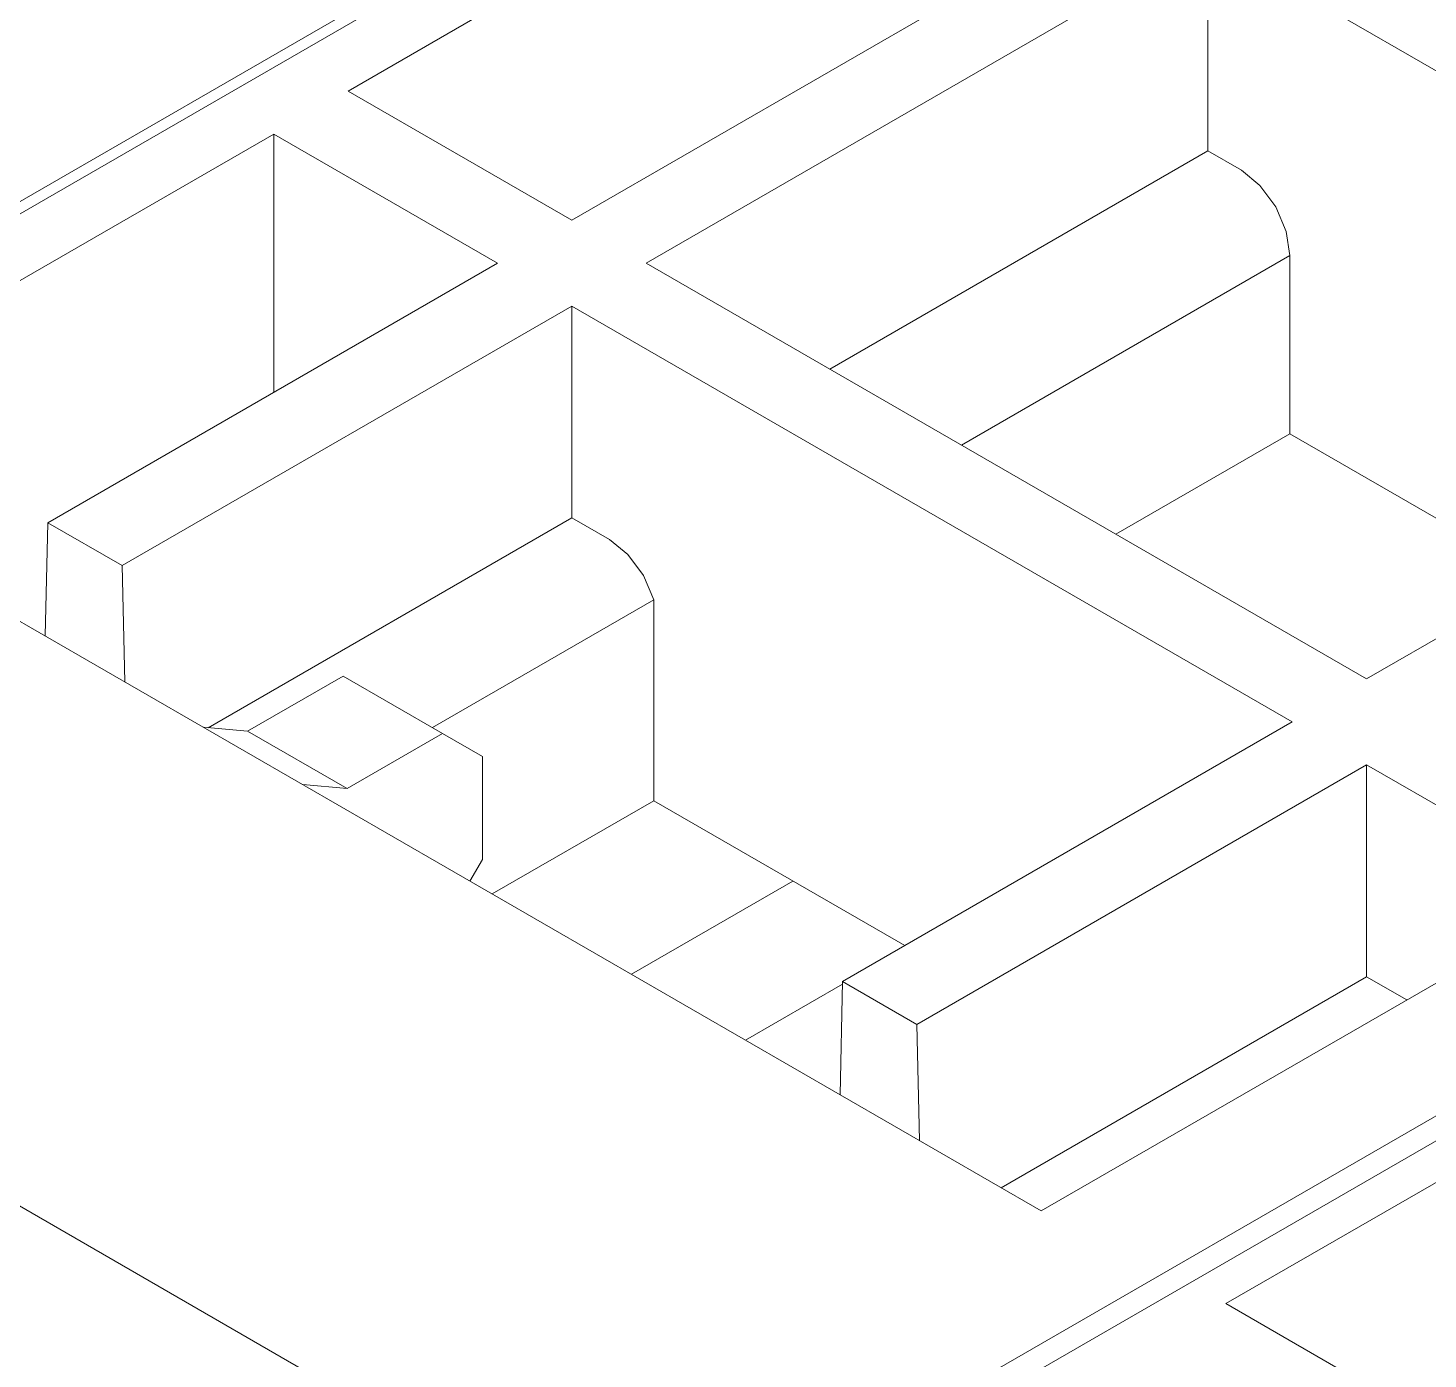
# Model space of a CAD drawing. Header units: inches. Extents: x 67578 to 72421, y -34894 to -31675.
# Drawn here: x 70357.33 to 70373.18, y -33314.69 to -33299.62 of the extents above; entities that cross this region are included whole.
import ezdxf

# ---------------------------------------------------------------- set-up
doc = ezdxf.new("R2010")
doc.units = ezdxf.units.IN
doc.header["$MEASUREMENT"] = 0

# ---------------------------------------------------------------- blocks, each defined once
blk = doc.blocks.new('ET200S')
at = {"lineweight": 0}
for p, q in [((87.4343, 25.2749), (109.001, 37.7264)), ((86.7941, 24.9925), (108.3608, 37.444)), ((99.9879, 32.048), (95.9918, 29.7408)), ((98.1182, 19.2048), (119.6849, 31.6562)), ((97.9374, 18.9224), (119.5041, 31.3739)), ((97.5838, 28.8217), (101.5799, 31.1289)), ((102.1093, 30.8233), (98.1132, 28.5161)), ((102.1093, 30.8233), (102.1093, 29.3151)), ((102.1093, 30.8233), (107.2368, 27.8629)), ((97.5838, 28.8217), (95.9918, 29.7408)), ((95.4625, 29.4352), (91.5552, 27.1794)), ((95.4625, 29.4352), (95.4625, 27.597)), ((95.4625, 29.4352), (97.0545, 28.5161)), ((102.1093, 29.3151), (99.4193, 27.762)), ((102.3491, 29.1766), (102.1093, 29.3151)), ((102.3491, 29.1766), (102.4815, 29.0693)), ((102.4815, 29.0693), (102.5931, 28.9169)), ((102.5931, 28.9169), (102.6674, 28.7418)), ((102.6674, 28.7418), (102.6935, 28.5698)), ((93.8543, 26.6685), (97.0545, 28.5161)), ((103.2407, 25.5558), (98.1132, 28.5161)), ((102.6935, 28.5698), (100.3568, 27.2208)), ((102.6935, 28.5698), (102.6935, 27.302)), ((97.5838, 28.2105), (94.3837, 26.3629)), ((97.5838, 28.2105), (97.5838, 26.7023)), ((97.5838, 28.2105), (102.7113, 25.2502)), ((103.2407, 25.5558), (107.2368, 27.8629)), ((101.4548, 26.5869), (102.6935, 27.302)), ((104.4794, 26.271), (102.6935, 27.302)), ((100.9254, 21.7696), (91.5552, 27.1794)), ((97.5838, 26.7023), (94.9972, 25.2089)), ((97.8515, 26.5478), (97.5838, 26.7023)), ((93.8358, 25.8627), (93.8543, 26.6685)), ((94.3837, 26.3629), (93.8543, 26.6685)), ((97.8515, 26.5478), (97.9825, 26.442)), ((97.9825, 26.442), (98.0933, 26.292)), ((94.3837, 26.3629), (94.4022, 25.5357)), ((98.0933, 26.292), (98.168, 26.1192)), ((98.168, 26.1192), (96.593, 25.2099)), ((98.168, 26.1192), (98.168, 24.6893)), ((95.9575, 25.5767), (95.2771, 25.1839)), ((95.9575, 25.5767), (96.6646, 25.1685)), ((97.5839, 19.5348), (87.6843, 25.2501)), ((95.2771, 25.1839), (94.9629, 25.212)), ((99.5112, 23.4026), (102.7113, 25.2502)), ((95.2771, 25.1839), (95.9842, 24.7757)), ((96.6646, 25.1685), (95.9842, 24.7757)), ((96.6646, 25.1685), (96.9474, 25.0052)), ((96.9474, 24.2703), (96.9474, 25.0052)), ((103.2407, 24.9446), (100.0406, 23.097)), ((103.2407, 24.9446), (103.2407, 23.4364)), ((103.2407, 24.9446), (104.8327, 24.0255)), ((95.9842, 24.7757), (95.67, 24.8038)), ((97.0182, 24.0254), (98.168, 24.6893)), ((99.9539, 23.6582), (98.168, 24.6893)), ((96.9474, 24.2703), (96.8591, 24.1173)), ((98.0082, 23.4539), (99.158, 24.1177)), ((100.9254, 21.7696), (104.8327, 24.0255)), ((103.2407, 23.4364), (100.6396, 21.9346)), ((103.5265, 23.2714), (103.2407, 23.4364)), ((99.5107, 23.3825), (98.8213, 22.9844)), ((99.5112, 23.4026), (99.4927, 22.5968)), ((100.0406, 23.097), (99.5112, 23.4026)), ((106.1464, 23.3651), (102.2392, 21.1093)), ((100.0591, 22.2698), (100.0406, 23.097)), ((111.6093, 15.6995), (102.2392, 21.1093))]:
    blk.add_line(p, q, dxfattribs=at)

msp = doc.modelspace()

# ---------------------------------------------------------------- block references
at = {"xscale": 1.59100124616462, "yscale": 1.59100124616462, "zscale": 1.59100124616462}
msp.add_blockref('ET200S', (70208.226, -33347.652), dxfattribs=at)

doc.saveas('drawing.dxf')
